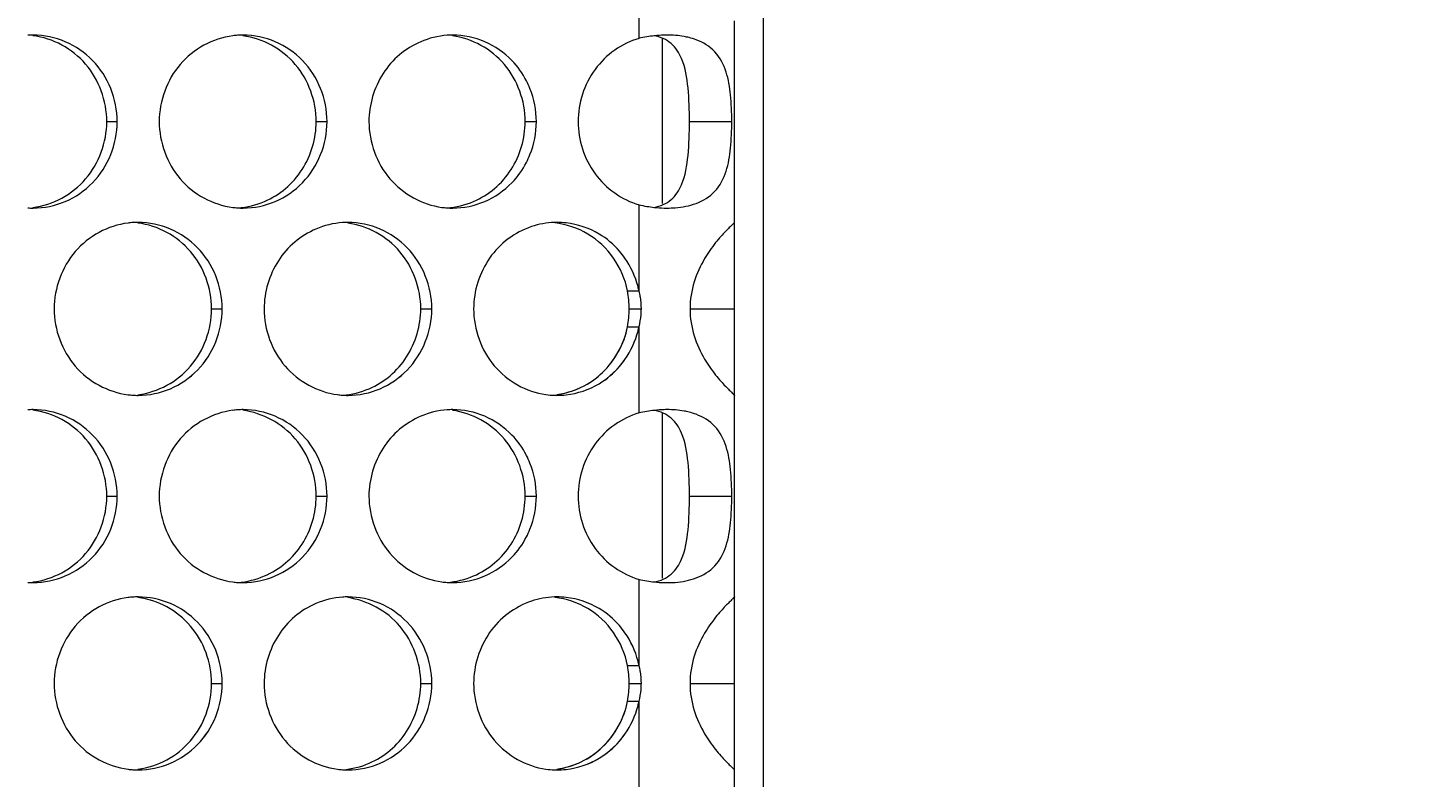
# Model space of a CAD drawing. Header units: millimetres. Extents: x 1177 to 4147, y 93 to 2194.
# Drawn here: x 2001.98 to 2050.45, y 1862.47 to 1888.45 of the extents above; entities that cross this region are included whole.
import ezdxf

# ---------------------------------------------------------------- set-up
doc = ezdxf.new("R2010")
doc.units = ezdxf.units.MM
doc.header["$LTSCALE"] = 0.1
doc.layers.get('0').update_dxf_attribs({"lineweight": 13})
doc.layers.get('Defpoints').update_dxf_attribs({"lineweight": 9})
doc.layers.add('标注', color=251, linetype='Continuous', lineweight=9)
doc.styles.get("Standard").update_dxf_attribs({"font": 'arial.ttf'})
doc.dimstyles.new('STANDARD 10', dxfattribs={"dimscale": 10, "dimtxt": 2.5, "dimasz": 1.5, "dimexe": 0.5, "dimexo": 0.5, "dimgap": 0.5, "dimtad": 1, "dimtoh": 1, "dimdec": 1, "dimzin": 9, "dimdsep": 46, "dimtxsty": 'Standard', "dimcen": 0, "dimclrd": 256, "dimclre": 256, "dimclrt": 256, "dimadec": 0, "dimazin": 0, "dimtp": 0.01, "dimtm": 0.01, "dimtfac": 1, "dimtdec": 1, "dimtofl": 0, "dimtmove": 0, "dimatfit": 3, "dimfxl": 1, "dimtolj": 1, "dimtzin": 4, "dimlwd": -1, "dimlwe": -1, "dimarcsym": 0})

# ---------------------------------------------------------------- blocks, each defined once
blk = doc.blocks.new('*D20')
at = {"layer": 'Defpoints', "color": 0, "transparency": 16777216}
for p in [(2024.49, 1921.895), (2024.49, 1341.895), (2127.768, 1341.895)]:
    blk.add_point(p, dxfattribs=at)
at = {"layer": '标注', "transparency": 16777216}
for p, q in [((2029.49, 1921.895), (2132.768, 1921.895)), ((2127.768, 1906.895), (2127.768, 1356.895)), ((2029.49, 1341.895), (2132.768, 1341.895))]:
    blk.add_line(p, q, dxfattribs=at)
for points in [[(2125.268, 1906.895), (2130.268, 1906.895), (2127.768, 1921.895)], [(2125.268, 1356.895), (2130.268, 1356.895), (2127.768, 1341.895)]]:
    blk.add_solid(points, dxfattribs=at)
at = {"layer": '标注', "transparency": 16777216, "insert": (2110.004, 1631.895), "char_height": 25, "attachment_point": 5, "rotation": 90}
blk.add_mtext('\\A1;580', dxfattribs=at)

msp = doc.modelspace()

# ---------------------------------------------------------------- linework, layer by layer
for p, q in [((2027.49, 1344.895), (2027.49, 1918.895)), ((2023.177, 1888.094), (2023.177, 1891.081)), ((2026.49, 1881.712), (2026.49, 1888.703)), ((2023.177, 1879.333), (2023.177, 1882.32)), ((2026.49, 1875.712), (2026.49, 1881.712)), ((2023.177, 1875.104), (2023.177, 1878.091)), ((2026.49, 1348.895), (2026.49, 1875.712)), ((2026.49, 1868.722), (2026.49, 1875.712)), ((2023.177, 1866.343), (2023.177, 1869.33)), ((2026.49, 1862.722), (2026.49, 1868.722)), ((2023.177, 1862.114), (2023.177, 1865.101)), ((2026.49, 1855.731), (2026.49, 1862.722))]:
    msp.add_line(p, q)
at = {"layer": '标注'}
for p, q in [((2023.99, 1882.361), (2023.99, 1888.094)), ((2004.712, 1885.207), (2005.074, 1885.207)), ((2011.978, 1885.207), (2012.354, 1885.207)), ((2019.227, 1885.207), (2019.615, 1885.207)), ((2024.926, 1885.207), (2026.394, 1885.207)), ((2023.177, 1879.333), (2023.177, 1882.32)), ((2026.49, 1875.712), (2026.49, 1881.712)), ((2022.781, 1879.333), (2023.177, 1879.333)), ((2022.781, 1879.333), (2023.177, 1879.333)), ((2008.347, 1878.712), (2008.716, 1878.712)), ((2008.347, 1878.712), (2008.716, 1878.712)), ((2015.605, 1878.712), (2015.987, 1878.712)), ((2015.605, 1878.712), (2015.987, 1878.712)), ((2022.835, 1878.712), (2023.258, 1878.712)), ((2022.835, 1878.712), (2023.258, 1878.712)), ((2024.99, 1878.712), (2026.49, 1878.712)), ((2024.99, 1878.712), (2026.49, 1878.712)), ((2022.781, 1878.091), (2023.177, 1878.091)), ((2022.781, 1878.091), (2023.177, 1878.091)), ((2023.99, 1869.371), (2023.99, 1875.104)), ((2004.712, 1872.217), (2005.074, 1872.217)), ((2011.978, 1872.217), (2012.354, 1872.217)), ((2019.227, 1872.217), (2019.615, 1872.217)), ((2024.926, 1872.217), (2026.394, 1872.217)), ((2023.177, 1866.343), (2023.177, 1869.33)), ((2026.49, 1862.722), (2026.49, 1868.722)), ((2022.781, 1866.343), (2023.177, 1866.343)), ((2022.781, 1866.343), (2023.177, 1866.343)), ((2008.347, 1865.722), (2008.716, 1865.722)), ((2008.347, 1865.722), (2008.716, 1865.722)), ((2015.605, 1865.722), (2015.987, 1865.722)), ((2015.605, 1865.722), (2015.987, 1865.722)), ((2022.835, 1865.722), (2023.258, 1865.722)), ((2022.835, 1865.722), (2023.258, 1865.722)), ((2024.99, 1865.722), (2026.49, 1865.722)), ((2024.99, 1865.722), (2026.49, 1865.722)), ((2022.781, 1865.101), (2023.177, 1865.101)), ((2022.781, 1865.101), (2023.177, 1865.101))]:
    msp.add_line(p, q, dxfattribs=at)
for centre, radius, start, end in [((2002.158, 1885.494), 2.713, 90.0079, 93.8135), ((2009.448, 1885.444), 2.763, 93.9779, 97.5943), ((2009.444, 1885.505), 2.702, 90.0086, 93.9786), ((2016.713, 1885.517), 2.69, 90.0093, 94.1455), ((2024.217, 1883.499), 4.712, 99.3975, 102.7475), ((2024.194, 1883.64), 4.569, 96.151, 99.4032), ((2002.158, 1884.92), 2.713, 266.1865, 269.9921), ((2002.158, 1884.92), 2.713, 266.1865, 269.9921), ((2009.448, 1884.971), 2.763, 262.4057, 266.0221), ((2009.444, 1884.909), 2.702, 266.0214, 269.9914), ((2016.718, 1884.961), 2.754, 262.091, 265.8551), ((2016.713, 1884.897), 2.69, 265.8545, 269.9907), ((2024.217, 1886.916), 4.712, 257.2525, 260.6025), ((2024.194, 1886.775), 4.569, 260.5968, 263.849), ((2005.807, 1878.944), 2.768, 93.8952, 97.4382), ((2005.807, 1878.944), 2.768, 93.8952, 97.4382), ((2005.803, 1879.005), 2.708, 90.0082, 93.8958), ((2005.803, 1879.005), 2.708, 90.0082, 93.8958), ((2013.081, 1879.016), 2.696, 90.009, 94.0618), ((2013.081, 1879.016), 2.696, 90.009, 94.0618), ((2020.331, 1878.964), 2.747, 89.9982, 91.8699), ((2020.331, 1878.964), 2.747, 89.9982, 91.8699), ((2020.33, 1878.909), 2.802, 83.5551, 89.9823), ((2020.33, 1878.909), 2.802, 83.5551, 89.9823), ((2019.247, 1878.713), 3.588, 359.9799, 9.9483), ((2019.247, 1878.713), 3.588, 359.9799, 9.9483), ((2020.258, 1878.736), 2.979, 11.5551, 14.5414), ((2020.258, 1878.736), 2.979, 11.5551, 14.5414), ((2020.807, 1878.707), 2.451, 9.8577, 14.7995), ((2020.807, 1878.707), 2.451, 9.8577, 14.7995), ((2020.83, 1878.711), 2.428, 0.0174, 9.8517), ((2020.83, 1878.711), 2.428, 0.0174, 9.8517), ((2019.247, 1878.711), 3.588, 350.0517, 0.0201), ((2019.247, 1878.711), 3.588, 350.0517, 0.0201), ((2020.839, 1878.712), 2.418, 355.0848, 359.9974), ((2020.839, 1878.712), 2.418, 355.0848, 359.9974), ((2020.814, 1878.715), 2.444, 345.1989, 355.0623), ((2020.814, 1878.715), 2.444, 345.1989, 355.0623), ((2020.258, 1878.688), 2.979, 345.4586, 348.4449), ((2020.258, 1878.688), 2.979, 345.4586, 348.4449), ((2005.807, 1878.48), 2.768, 262.5618, 266.1048), ((2005.807, 1878.48), 2.768, 262.5618, 266.1048), ((2013.085, 1878.471), 2.759, 262.2487, 265.9388), ((2013.085, 1878.471), 2.759, 262.2487, 265.9388), ((2020.329, 1878.414), 2.702, 261.8471, 268.1347), ((2020.329, 1878.414), 2.702, 261.8471, 268.1347), ((2020.33, 1878.515), 2.802, 270.0177, 276.4449), ((2020.33, 1878.515), 2.802, 270.0177, 276.4449), ((2005.803, 1878.42), 2.708, 266.1042, 269.9918), ((2005.803, 1878.42), 2.708, 266.1042, 269.9918), ((2013.081, 1878.408), 2.696, 265.9382, 269.991), ((2013.081, 1878.408), 2.696, 265.9382, 269.991), ((2020.331, 1878.46), 2.747, 268.1301, 270.0018), ((2020.331, 1878.46), 2.747, 268.1301, 270.0018), ((2002.158, 1872.504), 2.713, 90.0079, 93.8135), ((2009.448, 1872.454), 2.763, 93.9779, 97.5943), ((2009.444, 1872.515), 2.702, 90.0086, 93.9786), ((2016.713, 1872.527), 2.69, 90.0093, 94.1455), ((2024.217, 1870.508), 4.712, 99.3975, 102.7475), ((2024.194, 1870.649), 4.569, 96.151, 99.4032), ((2002.158, 1871.93), 2.713, 266.1865, 269.9921), ((2002.158, 1871.93), 2.713, 266.1865, 269.9921), ((2009.448, 1871.98), 2.763, 262.4057, 266.0221), ((2009.444, 1871.919), 2.702, 266.0214, 269.9914), ((2016.718, 1871.971), 2.754, 262.091, 265.8551), ((2016.713, 1871.907), 2.69, 265.8545, 269.9907), ((2024.217, 1873.925), 4.712, 257.2525, 260.6025), ((2024.194, 1873.785), 4.569, 260.5968, 263.849), ((2005.807, 1865.954), 2.768, 93.8952, 97.4382), ((2005.807, 1865.954), 2.768, 93.8952, 97.4382), ((2005.803, 1866.014), 2.708, 90.0082, 93.8958), ((2005.803, 1866.014), 2.708, 90.0082, 93.8958), ((2013.081, 1866.026), 2.696, 90.009, 94.0618), ((2013.081, 1866.026), 2.696, 90.009, 94.0618), ((2020.331, 1865.974), 2.747, 89.9982, 91.8699), ((2020.331, 1865.974), 2.747, 89.9982, 91.8699), ((2020.33, 1865.919), 2.802, 83.5551, 89.9823), ((2020.33, 1865.919), 2.802, 83.5551, 89.9823), ((2019.247, 1865.723), 3.588, 359.9799, 9.9483), ((2019.247, 1865.723), 3.588, 359.9799, 9.9483), ((2020.258, 1865.746), 2.979, 11.5551, 14.5414), ((2020.258, 1865.746), 2.979, 11.5551, 14.5414), ((2020.807, 1865.717), 2.451, 9.8577, 14.7995), ((2020.807, 1865.717), 2.451, 9.8577, 14.7995), ((2020.83, 1865.721), 2.428, 0.0174, 9.8517), ((2020.83, 1865.721), 2.428, 0.0174, 9.8517), ((2019.247, 1865.72), 3.588, 350.0517, 0.0201), ((2019.247, 1865.72), 3.588, 350.0517, 0.0201), ((2020.839, 1865.722), 2.418, 355.0848, 359.9974), ((2020.839, 1865.722), 2.418, 355.0848, 359.9974), ((2020.258, 1865.697), 2.979, 345.4586, 348.4449), ((2020.258, 1865.697), 2.979, 345.4586, 348.4449), ((2020.814, 1865.725), 2.444, 345.1989, 355.0623), ((2020.814, 1865.725), 2.444, 345.1989, 355.0623), ((2005.807, 1865.49), 2.768, 262.5618, 266.1048), ((2005.807, 1865.49), 2.768, 262.5618, 266.1048), ((2005.803, 1865.429), 2.708, 266.1042, 269.9918), ((2005.803, 1865.429), 2.708, 266.1042, 269.9918), ((2013.085, 1865.48), 2.759, 262.2487, 265.9388), ((2013.085, 1865.48), 2.759, 262.2487, 265.9388), ((2013.081, 1865.418), 2.696, 265.9382, 269.991), ((2013.081, 1865.418), 2.696, 265.9382, 269.991), ((2020.329, 1865.424), 2.702, 261.8471, 268.1347), ((2020.329, 1865.424), 2.702, 261.8471, 268.1347), ((2020.331, 1865.47), 2.747, 268.1301, 270.0018), ((2020.331, 1865.47), 2.747, 268.1301, 270.0018), ((2020.33, 1865.524), 2.802, 270.0177, 276.4449), ((2020.33, 1865.524), 2.802, 270.0177, 276.4449)]:
    msp.add_arc(centre, radius, start, end, dxfattribs=at)
for points, knots in [([(2004.712, 1885.207), (2004.712, 1885.568), (2004.579, 1886.291), (2004.033, 1887.239), (2003.185, 1887.917), (2002.497, 1888.14), (2002.148, 1888.185)], [0, 0, 0, 0, 0.253296, 0.50466, 0.753146, 1, 1, 1, 1]), ([(2009.083, 1888.183), (2008.736, 1888.137), (2008.051, 1887.912), (2007.207, 1887.233), (2006.664, 1886.287), (2006.531, 1885.567), (2006.531, 1885.207)], [0, 0, 0, 0, 0.246839, 0.49537, 0.746756, 1, 1, 1, 1]), ([(2011.978, 1885.207), (2011.978, 1885.566), (2011.846, 1886.287), (2011.305, 1887.232), (2010.464, 1887.911), (2009.781, 1888.137), (2009.435, 1888.183)], [0, 0, 0, 0, 0.253529, 0.50501, 0.753401, 1, 1, 1, 1]), ([(2015.602, 1887.975), (2015.339, 1887.863), (2014.839, 1887.557), (2014.071, 1886.678), (2013.807, 1885.786), (2013.807, 1885.207)], [0, 0, 0, 0, 0.248275, 0.498285, 1, 1, 1, 1]), ([(2019.227, 1885.207), (2019.227, 1885.565), (2019.096, 1886.283), (2018.56, 1887.226), (2017.726, 1887.906), (2017.048, 1888.133), (2016.703, 1888.181)], [0, 0, 0, 0, 0.253771, 0.505372, 0.753666, 1, 1, 1, 1]), ([(2023.177, 1888.094), (2022.58, 1887.92), (2021.468, 1887.134), (2021.066, 1885.842), (2021.066, 1885.207)], [0, 0, 0, 0, 0.495023, 1, 1, 1, 1]), ([(2024.154, 1888.207), (2024.118, 1888.207), (2023.967, 1888.205), (2023.817, 1888.195), (2023.704, 1888.182)], [0, 0, 0, 0, 0.244953, 1, 1, 1, 1]), ([(2024.651, 1887.397), (2024.568, 1887.59), (2024.33, 1887.963), (2023.92, 1888.144), (2023.71, 1888.183)], [0, 0, 0, 0, 0.496842, 1, 1, 1, 1]), ([(2024.917, 1888.119), (2024.858, 1888.134), (2024.607, 1888.187), (2024.35, 1888.207), (2024.154, 1888.207)], [0, 0, 0, 0, 0.237726, 1, 1, 1, 1]), ([(2026.197, 1886.927), (2026.115, 1887.181), (2025.867, 1887.669), (2025.397, 1887.956), (2025.155, 1888.046)], [0, 0, 0, 0, 0.507979, 1, 1, 1, 1]), ([(2024.926, 1885.207), (2024.926, 1885.598), (2024.906, 1886.333), (2024.788, 1887.077), (2024.651, 1887.397)], [0, 0, 0, 0, 0.52936, 1, 1, 1, 1]), ([(2019.392, 1886.354), (2019.355, 1886.445), (2019.195, 1886.797), (2018.968, 1887.12), (2018.766, 1887.328)], [0, 0, 0, 0, 0.252011, 1, 1, 1, 1]), ([(2026.394, 1885.207), (2026.394, 1885.516), (2026.374, 1886.094), (2026.28, 1886.67), (2026.197, 1886.927)], [0, 0, 0, 0, 0.533715, 1, 1, 1, 1]), ([(2002.148, 1882.23), (2002.497, 1882.274), (2003.185, 1882.497), (2004.033, 1883.176), (2004.579, 1884.124), (2004.712, 1884.847), (2004.712, 1885.207)], [0, 0, 0, 0, 0.246854, 0.49534, 0.746704, 1, 1, 1, 1]), ([(2006.531, 1885.207), (2006.531, 1884.848), (2006.664, 1884.127), (2007.207, 1883.181), (2008.051, 1882.503), (2008.736, 1882.278), (2009.083, 1882.231)], [0, 0, 0, 0, 0.253244, 0.50463, 0.753161, 1, 1, 1, 1]), ([(2010.184, 1882.439), (2010.447, 1882.551), (2010.947, 1882.857), (2011.715, 1883.736), (2011.978, 1884.628), (2011.978, 1885.207)], [0, 0, 0, 0, 0.248254, 0.498229, 1, 1, 1, 1]), ([(2013.807, 1885.207), (2013.807, 1884.849), (2013.939, 1884.131), (2014.477, 1883.188), (2015.314, 1882.508), (2015.994, 1882.281), (2016.339, 1882.233)], [0, 0, 0, 0, 0.253482, 0.504988, 0.753424, 1, 1, 1, 1]), ([(2017.436, 1882.439), (2017.699, 1882.551), (2018.198, 1882.857), (2018.964, 1883.736), (2019.227, 1884.628), (2019.227, 1885.207)], [0, 0, 0, 0, 0.248013, 0.497923, 1, 1, 1, 1]), ([(2021.066, 1885.207), (2021.066, 1884.573), (2021.468, 1883.281), (2022.58, 1882.495), (2023.177, 1882.32)], [0, 0, 0, 0, 0.504977, 1, 1, 1, 1]), ([(2024.651, 1883.018), (2024.788, 1883.337), (2024.906, 1884.081), (2024.926, 1884.816), (2024.926, 1885.207)], [0, 0, 0, 0, 0.47064, 1, 1, 1, 1]), ([(2026.197, 1883.488), (2026.28, 1883.745), (2026.374, 1884.32), (2026.394, 1884.899), (2026.394, 1885.207)], [0, 0, 0, 0, 0.466285, 1, 1, 1, 1]), ([(2018.766, 1883.087), (2018.968, 1883.295), (2019.195, 1883.617), (2019.355, 1883.969), (2019.392, 1884.06)], [0, 0, 0, 0, 0.747989, 1, 1, 1, 1]), ([(2025.155, 1882.369), (2025.397, 1882.459), (2025.867, 1882.745), (2026.115, 1883.234), (2026.197, 1883.488)], [0, 0, 0, 0, 0.492021, 1, 1, 1, 1]), ([(2023.71, 1882.232), (2023.92, 1882.27), (2024.33, 1882.452), (2024.568, 1882.824), (2024.651, 1883.018)], [0, 0, 0, 0, 0.503158, 1, 1, 1, 1]), ([(2023.704, 1882.232), (2023.817, 1882.22), (2023.967, 1882.21), (2024.118, 1882.207), (2024.154, 1882.207)], [0, 0, 0, 0, 0.755047, 1, 1, 1, 1]), ([(2024.154, 1882.207), (2024.245, 1882.208), (2024.583, 1882.22), (2024.922, 1882.283), (2025.155, 1882.369)], [0, 0, 0, 0, 0.267795, 1, 1, 1, 1]), ([(2005.449, 1881.689), (2005.101, 1881.643), (2004.413, 1881.42), (2003.566, 1880.741), (2003.02, 1879.794), (2002.887, 1879.072), (2002.887, 1878.712)], [0, 0, 0, 0, 0.246967, 0.495545, 0.746873, 1, 1, 1, 1]), ([(2005.449, 1881.689), (2005.101, 1881.643), (2004.413, 1881.42), (2003.566, 1880.741), (2003.02, 1879.794), (2002.887, 1879.072), (2002.887, 1878.712)], [0, 0, 0, 0, 0.246967, 0.495545, 0.746873, 1, 1, 1, 1]), ([(2008.347, 1878.712), (2008.347, 1879.072), (2008.215, 1879.793), (2007.671, 1880.74), (2006.827, 1881.419), (2006.141, 1881.643), (2005.794, 1881.689)], [0, 0, 0, 0, 0.253412, 0.504834, 0.753273, 1, 1, 1, 1]), ([(2008.347, 1878.712), (2008.347, 1879.072), (2008.215, 1879.793), (2007.671, 1880.74), (2006.827, 1881.419), (2006.141, 1881.643), (2005.794, 1881.689)], [0, 0, 0, 0, 0.253412, 0.504834, 0.753273, 1, 1, 1, 1]), ([(2015.605, 1878.712), (2015.605, 1879.071), (2015.473, 1879.79), (2014.935, 1880.734), (2014.097, 1881.413), (2013.416, 1881.64), (2013.071, 1881.687)], [0, 0, 0, 0, 0.253649, 0.50519, 0.753532, 1, 1, 1, 1]), ([(2015.605, 1878.712), (2015.605, 1879.071), (2015.473, 1879.79), (2014.935, 1880.734), (2014.097, 1881.413), (2013.416, 1881.64), (2013.071, 1881.687)], [0, 0, 0, 0, 0.253649, 0.50519, 0.753532, 1, 1, 1, 1]), ([(2019.445, 1881.564), (2019.156, 1881.466), (2018.604, 1881.174), (2017.737, 1880.283), (2017.439, 1879.328), (2017.439, 1878.712)], [0, 0, 0, 0, 0.248219, 0.498355, 1, 1, 1, 1]), ([(2019.445, 1881.564), (2019.156, 1881.466), (2018.604, 1881.174), (2017.737, 1880.283), (2017.439, 1879.328), (2017.439, 1878.712)], [0, 0, 0, 0, 0.248219, 0.498355, 1, 1, 1, 1]), ([(2026.49, 1881.712), (2026.49, 1881.709), (2026.48, 1881.703), (2026.467, 1881.686), (2026.44, 1881.662), (2026.387, 1881.61), (2026.297, 1881.522), (2026.165, 1881.387), (2026.005, 1881.213), (2025.749, 1880.91), (2025.566, 1880.648), (2025.452, 1880.455)], [0, 0, 0, 0, 0.005029, 0.018524, 0.040408, 0.070581, 0.15538, 0.27154, 0.416727, 0.588666, 1, 1, 1, 1]), ([(2026.49, 1881.712), (2026.49, 1881.709), (2026.48, 1881.703), (2026.467, 1881.686), (2026.44, 1881.662), (2026.387, 1881.61), (2026.297, 1881.522), (2026.165, 1881.387), (2026.005, 1881.213), (2025.749, 1880.91), (2025.566, 1880.648), (2025.452, 1880.455)], [0, 0, 0, 0, 0.005029, 0.018524, 0.040408, 0.070581, 0.15538, 0.27154, 0.416727, 0.588666, 1, 1, 1, 1]), ([(2011.969, 1881.48), (2011.705, 1881.368), (2011.204, 1881.062), (2010.436, 1880.183), (2010.171, 1879.291), (2010.171, 1878.712)], [0, 0, 0, 0, 0.248395, 0.498438, 1, 1, 1, 1]), ([(2011.969, 1881.48), (2011.705, 1881.368), (2011.204, 1881.062), (2010.436, 1880.183), (2010.171, 1879.291), (2010.171, 1878.712)], [0, 0, 0, 0, 0.248395, 0.498438, 1, 1, 1, 1]), ([(2022.781, 1879.333), (2022.699, 1879.738), (2022.365, 1880.516), (2021.749, 1881.1), (2021.399, 1881.308)], [0, 0, 0, 0, 0.503847, 1, 1, 1, 1]), ([(2022.781, 1879.333), (2022.699, 1879.738), (2022.365, 1880.516), (2021.749, 1881.1), (2021.399, 1881.308)], [0, 0, 0, 0, 0.503847, 1, 1, 1, 1]), ([(2022.686, 1880.472), (2022.627, 1880.556), (2022.376, 1880.88), (2022.056, 1881.151), (2021.793, 1881.308)], [0, 0, 0, 0, 0.252329, 1, 1, 1, 1]), ([(2022.686, 1880.472), (2022.627, 1880.556), (2022.376, 1880.88), (2022.056, 1881.151), (2021.793, 1881.308)], [0, 0, 0, 0, 0.252329, 1, 1, 1, 1]), ([(2025.452, 1880.455), (2025.303, 1880.203), (2025.044, 1879.643), (2024.947, 1879.029), (2024.947, 1878.712)], [0, 0, 0, 0, 0.480727, 1, 1, 1, 1]), ([(2025.452, 1880.455), (2025.303, 1880.203), (2025.044, 1879.643), (2024.947, 1879.029), (2024.947, 1878.712)], [0, 0, 0, 0, 0.480727, 1, 1, 1, 1]), ([(2002.887, 1878.712), (2002.887, 1878.352), (2003.02, 1877.63), (2003.566, 1876.683), (2004.413, 1876.005), (2005.101, 1875.781), (2005.449, 1875.735)], [0, 0, 0, 0, 0.253127, 0.504455, 0.753033, 1, 1, 1, 1]), ([(2002.887, 1878.712), (2002.887, 1878.352), (2003.02, 1877.63), (2003.566, 1876.683), (2004.413, 1876.005), (2005.101, 1875.781), (2005.449, 1875.735)], [0, 0, 0, 0, 0.253127, 0.504455, 0.753033, 1, 1, 1, 1]), ([(2005.794, 1875.735), (2006.141, 1875.781), (2006.827, 1876.005), (2007.671, 1876.684), (2008.215, 1877.631), (2008.347, 1878.352), (2008.347, 1878.712)], [0, 0, 0, 0, 0.246727, 0.495166, 0.746588, 1, 1, 1, 1]), ([(2005.794, 1875.735), (2006.141, 1875.781), (2006.827, 1876.005), (2007.671, 1876.684), (2008.215, 1877.631), (2008.347, 1878.352), (2008.347, 1878.712)], [0, 0, 0, 0, 0.246727, 0.495166, 0.746588, 1, 1, 1, 1]), ([(2010.171, 1878.712), (2010.171, 1878.353), (2010.304, 1877.634), (2010.844, 1876.689), (2011.685, 1876.01), (2012.367, 1875.784), (2012.713, 1875.737)], [0, 0, 0, 0, 0.253362, 0.504807, 0.753291, 1, 1, 1, 1]), ([(2010.171, 1878.712), (2010.171, 1878.353), (2010.304, 1877.634), (2010.844, 1876.689), (2011.685, 1876.01), (2012.367, 1875.784), (2012.713, 1875.737)], [0, 0, 0, 0, 0.253362, 0.504807, 0.753291, 1, 1, 1, 1]), ([(2013.812, 1875.943), (2014.075, 1876.056), (2014.575, 1876.362), (2015.342, 1877.241), (2015.605, 1878.133), (2015.605, 1878.712)], [0, 0, 0, 0, 0.248135, 0.498077, 1, 1, 1, 1]), ([(2013.812, 1875.943), (2014.075, 1876.056), (2014.575, 1876.362), (2015.342, 1877.241), (2015.605, 1878.133), (2015.605, 1878.712)], [0, 0, 0, 0, 0.248135, 0.498077, 1, 1, 1, 1]), ([(2017.439, 1878.712), (2017.439, 1878.356), (2017.568, 1877.641), (2018.101, 1876.701), (2018.929, 1876.022), (2019.604, 1875.789), (2019.946, 1875.74)], [0, 0, 0, 0, 0.253589, 0.505104, 0.753724, 1, 1, 1, 1]), ([(2017.439, 1878.712), (2017.439, 1878.356), (2017.568, 1877.641), (2018.101, 1876.701), (2018.929, 1876.022), (2019.604, 1875.789), (2019.946, 1875.74)], [0, 0, 0, 0, 0.253589, 0.505104, 0.753724, 1, 1, 1, 1]), ([(2024.947, 1878.712), (2024.947, 1878.395), (2025.044, 1877.781), (2025.303, 1877.221), (2025.452, 1876.969)], [0, 0, 0, 0, 0.519273, 1, 1, 1, 1]), ([(2024.947, 1878.712), (2024.947, 1878.395), (2025.044, 1877.781), (2025.303, 1877.221), (2025.452, 1876.969)], [0, 0, 0, 0, 0.519273, 1, 1, 1, 1]), ([(2020.32, 1875.739), (2020.615, 1875.779), (2021.198, 1875.954), (2022.196, 1876.645), (2022.661, 1877.501), (2022.781, 1878.091)], [0, 0, 0, 0, 0.24812, 0.497739, 1, 1, 1, 1]), ([(2021.399, 1876.116), (2021.749, 1876.324), (2022.365, 1876.908), (2022.699, 1877.686), (2022.781, 1878.091)], [0, 0, 0, 0, 0.496153, 1, 1, 1, 1]), ([(2006.917, 1875.944), (2007.268, 1876.094), (2007.924, 1876.538), (2008.347, 1877.206), (2008.491, 1877.565)], [0, 0, 0, 0, 0.4973, 1, 1, 1, 1]), ([(2014.192, 1875.944), (2014.543, 1876.094), (2015.197, 1876.538), (2015.619, 1877.207), (2015.763, 1877.565)], [0, 0, 0, 0, 0.497067, 1, 1, 1, 1]), ([(2020.645, 1875.73), (2021.046, 1875.776), (2021.844, 1876.04), (2022.453, 1876.618), (2022.686, 1876.953)], [0, 0, 0, 0, 0.497444, 1, 1, 1, 1]), ([(2021.793, 1876.116), (2022.056, 1876.273), (2022.376, 1876.544), (2022.627, 1876.868), (2022.686, 1876.953)], [0, 0, 0, 0, 0.747671, 1, 1, 1, 1]), ([(2025.452, 1876.969), (2025.566, 1876.776), (2025.749, 1876.514), (2026.005, 1876.211), (2026.165, 1876.037), (2026.297, 1875.902), (2026.387, 1875.814), (2026.44, 1875.762), (2026.467, 1875.738), (2026.48, 1875.721), (2026.49, 1875.715), (2026.49, 1875.712)], [0, 0, 0, 0, 0.411334, 0.583273, 0.72846, 0.84462, 0.929419, 0.959592, 0.981476, 0.994971, 1, 1, 1, 1]), ([(2025.452, 1876.969), (2025.566, 1876.776), (2025.749, 1876.514), (2026.005, 1876.211), (2026.165, 1876.037), (2026.297, 1875.902), (2026.387, 1875.814), (2026.44, 1875.762), (2026.467, 1875.738), (2026.48, 1875.721), (2026.49, 1875.715), (2026.49, 1875.712)], [0, 0, 0, 0, 0.411334, 0.583273, 0.72846, 0.84462, 0.929419, 0.959592, 0.981476, 0.994971, 1, 1, 1, 1]), ([(2004.712, 1872.217), (2004.712, 1872.577), (2004.579, 1873.3), (2004.033, 1874.248), (2003.185, 1874.927), (2002.497, 1875.15), (2002.148, 1875.195)], [0, 0, 0, 0, 0.253296, 0.50466, 0.753146, 1, 1, 1, 1]), ([(2009.083, 1875.193), (2008.736, 1875.147), (2008.051, 1874.921), (2007.207, 1874.243), (2006.664, 1873.297), (2006.531, 1872.576), (2006.531, 1872.217)], [0, 0, 0, 0, 0.246839, 0.49537, 0.746756, 1, 1, 1, 1]), ([(2011.978, 1872.217), (2011.978, 1872.576), (2011.846, 1873.296), (2011.305, 1874.242), (2010.464, 1874.921), (2009.781, 1875.146), (2009.435, 1875.193)], [0, 0, 0, 0, 0.253529, 0.50501, 0.753401, 1, 1, 1, 1]), ([(2015.602, 1874.985), (2015.339, 1874.872), (2014.839, 1874.567), (2014.071, 1873.688), (2013.807, 1872.796), (2013.807, 1872.217)], [0, 0, 0, 0, 0.248275, 0.498285, 1, 1, 1, 1]), ([(2019.227, 1872.217), (2019.227, 1872.575), (2019.096, 1873.292), (2018.56, 1874.236), (2017.726, 1874.915), (2017.048, 1875.143), (2016.703, 1875.191)], [0, 0, 0, 0, 0.253771, 0.505372, 0.753666, 1, 1, 1, 1]), ([(2023.177, 1875.104), (2022.58, 1874.93), (2021.468, 1874.143), (2021.066, 1872.851), (2021.066, 1872.217)], [0, 0, 0, 0, 0.495023, 1, 1, 1, 1]), ([(2024.154, 1875.217), (2024.118, 1875.217), (2023.967, 1875.215), (2023.817, 1875.204), (2023.704, 1875.192)], [0, 0, 0, 0, 0.244953, 1, 1, 1, 1]), ([(2024.651, 1874.406), (2024.568, 1874.6), (2024.33, 1874.972), (2023.92, 1875.154), (2023.71, 1875.192)], [0, 0, 0, 0, 0.496842, 1, 1, 1, 1]), ([(2024.917, 1875.129), (2024.858, 1875.143), (2024.607, 1875.197), (2024.35, 1875.216), (2024.154, 1875.217)], [0, 0, 0, 0, 0.237726, 1, 1, 1, 1]), ([(2026.197, 1873.936), (2026.115, 1874.19), (2025.867, 1874.679), (2025.397, 1874.965), (2025.155, 1875.055)], [0, 0, 0, 0, 0.507979, 1, 1, 1, 1]), ([(2019.392, 1873.364), (2019.355, 1873.455), (2019.195, 1873.807), (2018.968, 1874.129), (2018.766, 1874.337)], [0, 0, 0, 0, 0.252011, 1, 1, 1, 1]), ([(2024.926, 1872.217), (2024.926, 1872.608), (2024.906, 1873.343), (2024.788, 1874.087), (2024.651, 1874.406)], [0, 0, 0, 0, 0.52936, 1, 1, 1, 1]), ([(2026.394, 1872.217), (2026.394, 1872.526), (2026.374, 1873.104), (2026.28, 1873.679), (2026.197, 1873.936)], [0, 0, 0, 0, 0.533715, 1, 1, 1, 1]), ([(2002.148, 1869.239), (2002.497, 1869.284), (2003.185, 1869.507), (2004.033, 1870.185), (2004.579, 1871.133), (2004.712, 1871.856), (2004.712, 1872.217)], [0, 0, 0, 0, 0.246854, 0.49534, 0.746704, 1, 1, 1, 1]), ([(2006.531, 1872.217), (2006.531, 1871.858), (2006.664, 1871.137), (2007.207, 1870.191), (2008.051, 1869.512), (2008.736, 1869.287), (2009.083, 1869.241)], [0, 0, 0, 0, 0.253244, 0.50463, 0.753161, 1, 1, 1, 1]), ([(2010.184, 1869.448), (2010.447, 1869.561), (2010.947, 1869.867), (2011.715, 1870.745), (2011.978, 1871.637), (2011.978, 1872.217)], [0, 0, 0, 0, 0.248254, 0.498229, 1, 1, 1, 1]), ([(2013.807, 1872.217), (2013.807, 1871.859), (2013.939, 1871.141), (2014.477, 1870.197), (2015.314, 1869.518), (2015.994, 1869.291), (2016.339, 1869.243)], [0, 0, 0, 0, 0.253482, 0.504988, 0.753424, 1, 1, 1, 1]), ([(2017.436, 1869.448), (2017.699, 1869.561), (2018.198, 1869.867), (2018.964, 1870.746), (2019.227, 1871.638), (2019.227, 1872.217)], [0, 0, 0, 0, 0.248013, 0.497923, 1, 1, 1, 1]), ([(2021.066, 1872.217), (2021.066, 1871.582), (2021.468, 1870.29), (2022.58, 1869.504), (2023.177, 1869.33)], [0, 0, 0, 0, 0.504977, 1, 1, 1, 1]), ([(2024.651, 1870.027), (2024.788, 1870.347), (2024.906, 1871.091), (2024.926, 1871.826), (2024.926, 1872.217)], [0, 0, 0, 0, 0.47064, 1, 1, 1, 1]), ([(2026.197, 1870.497), (2026.28, 1870.754), (2026.374, 1871.33), (2026.394, 1871.908), (2026.394, 1872.217)], [0, 0, 0, 0, 0.466285, 1, 1, 1, 1]), ([(2018.766, 1870.096), (2018.968, 1870.304), (2019.195, 1870.627), (2019.355, 1870.979), (2019.392, 1871.07)], [0, 0, 0, 0, 0.747989, 1, 1, 1, 1]), ([(2025.155, 1869.378), (2025.397, 1869.468), (2025.867, 1869.755), (2026.115, 1870.244), (2026.197, 1870.497)], [0, 0, 0, 0, 0.492021, 1, 1, 1, 1]), ([(2023.71, 1869.241), (2023.92, 1869.28), (2024.33, 1869.461), (2024.568, 1869.834), (2024.651, 1870.027)], [0, 0, 0, 0, 0.503158, 1, 1, 1, 1]), ([(2023.704, 1869.242), (2023.817, 1869.23), (2023.967, 1869.219), (2024.118, 1869.217), (2024.154, 1869.217)], [0, 0, 0, 0, 0.755047, 1, 1, 1, 1]), ([(2024.154, 1869.217), (2024.245, 1869.217), (2024.583, 1869.229), (2024.922, 1869.292), (2025.155, 1869.378)], [0, 0, 0, 0, 0.267795, 1, 1, 1, 1]), ([(2005.449, 1868.699), (2005.101, 1868.653), (2004.413, 1868.429), (2003.566, 1867.751), (2003.02, 1866.804), (2002.887, 1866.082), (2002.887, 1865.722)], [0, 0, 0, 0, 0.246967, 0.495545, 0.746873, 1, 1, 1, 1]), ([(2005.449, 1868.699), (2005.101, 1868.653), (2004.413, 1868.429), (2003.566, 1867.751), (2003.02, 1866.804), (2002.887, 1866.082), (2002.887, 1865.722)], [0, 0, 0, 0, 0.246967, 0.495545, 0.746873, 1, 1, 1, 1]), ([(2008.347, 1865.722), (2008.347, 1866.081), (2008.215, 1866.803), (2007.671, 1867.75), (2006.827, 1868.429), (2006.141, 1868.653), (2005.794, 1868.698)], [0, 0, 0, 0, 0.253412, 0.504834, 0.753273, 1, 1, 1, 1]), ([(2008.347, 1865.722), (2008.347, 1866.081), (2008.215, 1866.803), (2007.671, 1867.75), (2006.827, 1868.429), (2006.141, 1868.653), (2005.794, 1868.698)], [0, 0, 0, 0, 0.253412, 0.504834, 0.753273, 1, 1, 1, 1]), ([(2011.969, 1868.49), (2011.705, 1868.377), (2011.204, 1868.071), (2010.436, 1867.193), (2010.171, 1866.301), (2010.171, 1865.722)], [0, 0, 0, 0, 0.248395, 0.498438, 1, 1, 1, 1]), ([(2011.969, 1868.49), (2011.705, 1868.377), (2011.204, 1868.071), (2010.436, 1867.193), (2010.171, 1866.301), (2010.171, 1865.722)], [0, 0, 0, 0, 0.248395, 0.498438, 1, 1, 1, 1]), ([(2015.605, 1865.722), (2015.605, 1866.08), (2015.473, 1866.799), (2014.935, 1867.744), (2014.097, 1868.423), (2013.416, 1868.649), (2013.071, 1868.697)], [0, 0, 0, 0, 0.253649, 0.50519, 0.753532, 1, 1, 1, 1]), ([(2015.605, 1865.722), (2015.605, 1866.08), (2015.473, 1866.799), (2014.935, 1867.744), (2014.097, 1868.423), (2013.416, 1868.649), (2013.071, 1868.697)], [0, 0, 0, 0, 0.253649, 0.50519, 0.753532, 1, 1, 1, 1]), ([(2019.445, 1868.573), (2019.156, 1868.475), (2018.604, 1868.183), (2017.737, 1867.293), (2017.439, 1866.338), (2017.439, 1865.722)], [0, 0, 0, 0, 0.248219, 0.498355, 1, 1, 1, 1]), ([(2019.445, 1868.573), (2019.156, 1868.475), (2018.604, 1868.183), (2017.737, 1867.293), (2017.439, 1866.338), (2017.439, 1865.722)], [0, 0, 0, 0, 0.248219, 0.498355, 1, 1, 1, 1]), ([(2026.49, 1868.722), (2026.49, 1868.719), (2026.48, 1868.712), (2026.467, 1868.696), (2026.44, 1868.672), (2026.387, 1868.619), (2026.297, 1868.531), (2026.165, 1868.397), (2026.005, 1868.223), (2025.749, 1867.919), (2025.566, 1867.658), (2025.452, 1867.465)], [0, 0, 0, 0, 0.005029, 0.018524, 0.040408, 0.070581, 0.15538, 0.27154, 0.416727, 0.588666, 1, 1, 1, 1]), ([(2026.49, 1868.722), (2026.49, 1868.719), (2026.48, 1868.712), (2026.467, 1868.696), (2026.44, 1868.672), (2026.387, 1868.619), (2026.297, 1868.531), (2026.165, 1868.397), (2026.005, 1868.223), (2025.749, 1867.919), (2025.566, 1867.658), (2025.452, 1867.465)], [0, 0, 0, 0, 0.005029, 0.018524, 0.040408, 0.070581, 0.15538, 0.27154, 0.416727, 0.588666, 1, 1, 1, 1]), ([(2022.781, 1866.343), (2022.699, 1866.748), (2022.365, 1867.526), (2021.749, 1868.11), (2021.399, 1868.318)], [0, 0, 0, 0, 0.503847, 1, 1, 1, 1]), ([(2022.781, 1866.343), (2022.699, 1866.748), (2022.365, 1867.526), (2021.749, 1868.11), (2021.399, 1868.318)], [0, 0, 0, 0, 0.503847, 1, 1, 1, 1]), ([(2022.686, 1867.481), (2022.627, 1867.566), (2022.376, 1867.89), (2022.056, 1868.161), (2021.793, 1868.318)], [0, 0, 0, 0, 0.252329, 1, 1, 1, 1]), ([(2022.686, 1867.481), (2022.627, 1867.566), (2022.376, 1867.89), (2022.056, 1868.161), (2021.793, 1868.318)], [0, 0, 0, 0, 0.252329, 1, 1, 1, 1]), ([(2025.452, 1867.465), (2025.303, 1867.212), (2025.044, 1866.653), (2024.947, 1866.039), (2024.947, 1865.722)], [0, 0, 0, 0, 0.480727, 1, 1, 1, 1]), ([(2025.452, 1867.465), (2025.303, 1867.212), (2025.044, 1866.653), (2024.947, 1866.039), (2024.947, 1865.722)], [0, 0, 0, 0, 0.480727, 1, 1, 1, 1]), ([(2002.887, 1865.722), (2002.887, 1865.362), (2003.02, 1864.64), (2003.566, 1863.693), (2004.413, 1863.014), (2005.101, 1862.79), (2005.449, 1862.745)], [0, 0, 0, 0, 0.253127, 0.504455, 0.753033, 1, 1, 1, 1]), ([(2002.887, 1865.722), (2002.887, 1865.362), (2003.02, 1864.64), (2003.566, 1863.693), (2004.413, 1863.014), (2005.101, 1862.79), (2005.449, 1862.745)], [0, 0, 0, 0, 0.253127, 0.504455, 0.753033, 1, 1, 1, 1]), ([(2005.794, 1862.745), (2006.141, 1862.79), (2006.827, 1863.015), (2007.671, 1863.693), (2008.215, 1864.64), (2008.347, 1865.362), (2008.347, 1865.722)], [0, 0, 0, 0, 0.246727, 0.495166, 0.746588, 1, 1, 1, 1]), ([(2005.794, 1862.745), (2006.141, 1862.79), (2006.827, 1863.015), (2007.671, 1863.693), (2008.215, 1864.64), (2008.347, 1865.362), (2008.347, 1865.722)], [0, 0, 0, 0, 0.246727, 0.495166, 0.746588, 1, 1, 1, 1]), ([(2010.171, 1865.722), (2010.171, 1865.363), (2010.304, 1864.644), (2010.844, 1863.699), (2011.685, 1863.02), (2012.367, 1862.794), (2012.713, 1862.747)], [0, 0, 0, 0, 0.253362, 0.504807, 0.753291, 1, 1, 1, 1]), ([(2010.171, 1865.722), (2010.171, 1865.363), (2010.304, 1864.644), (2010.844, 1863.699), (2011.685, 1863.02), (2012.367, 1862.794), (2012.713, 1862.747)], [0, 0, 0, 0, 0.253362, 0.504807, 0.753291, 1, 1, 1, 1]), ([(2013.812, 1862.953), (2014.075, 1863.066), (2014.575, 1863.372), (2015.342, 1864.25), (2015.605, 1865.142), (2015.605, 1865.722)], [0, 0, 0, 0, 0.248135, 0.498077, 1, 1, 1, 1]), ([(2013.812, 1862.953), (2014.075, 1863.066), (2014.575, 1863.372), (2015.342, 1864.25), (2015.605, 1865.142), (2015.605, 1865.722)], [0, 0, 0, 0, 0.248135, 0.498077, 1, 1, 1, 1]), ([(2017.439, 1865.722), (2017.439, 1865.365), (2017.568, 1864.651), (2018.101, 1863.711), (2018.929, 1863.031), (2019.604, 1862.799), (2019.946, 1862.75)], [0, 0, 0, 0, 0.253589, 0.505104, 0.753724, 1, 1, 1, 1]), ([(2017.439, 1865.722), (2017.439, 1865.365), (2017.568, 1864.651), (2018.101, 1863.711), (2018.929, 1863.031), (2019.604, 1862.799), (2019.946, 1862.75)], [0, 0, 0, 0, 0.253589, 0.505104, 0.753724, 1, 1, 1, 1]), ([(2024.947, 1865.722), (2024.947, 1865.405), (2025.044, 1864.791), (2025.303, 1864.231), (2025.452, 1863.978)], [0, 0, 0, 0, 0.519273, 1, 1, 1, 1]), ([(2024.947, 1865.722), (2024.947, 1865.405), (2025.044, 1864.791), (2025.303, 1864.231), (2025.452, 1863.978)], [0, 0, 0, 0, 0.519273, 1, 1, 1, 1]), ([(2020.32, 1862.748), (2020.615, 1862.789), (2021.198, 1862.964), (2022.196, 1863.654), (2022.661, 1864.511), (2022.781, 1865.101)], [0, 0, 0, 0, 0.24812, 0.497739, 1, 1, 1, 1]), ([(2021.399, 1863.125), (2021.749, 1863.334), (2022.365, 1863.918), (2022.699, 1864.695), (2022.781, 1865.101)], [0, 0, 0, 0, 0.496153, 1, 1, 1, 1]), ([(2006.917, 1862.953), (2007.268, 1863.103), (2007.924, 1863.547), (2008.347, 1864.216), (2008.491, 1864.574)], [0, 0, 0, 0, 0.4973, 1, 1, 1, 1]), ([(2014.192, 1862.953), (2014.543, 1863.103), (2015.197, 1863.548), (2015.619, 1864.216), (2015.763, 1864.574)], [0, 0, 0, 0, 0.497067, 1, 1, 1, 1]), ([(2020.645, 1862.74), (2021.046, 1862.785), (2021.844, 1863.049), (2022.453, 1863.628), (2022.686, 1863.962)], [0, 0, 0, 0, 0.497444, 1, 1, 1, 1]), ([(2021.793, 1863.126), (2022.056, 1863.282), (2022.376, 1863.554), (2022.627, 1863.877), (2022.686, 1863.962)], [0, 0, 0, 0, 0.747671, 1, 1, 1, 1]), ([(2025.452, 1863.978), (2025.566, 1863.785), (2025.749, 1863.524), (2026.005, 1863.221), (2026.165, 1863.046), (2026.297, 1862.912), (2026.387, 1862.824), (2026.44, 1862.772), (2026.467, 1862.747), (2026.48, 1862.731), (2026.49, 1862.725), (2026.49, 1862.722)], [0, 0, 0, 0, 0.411334, 0.583273, 0.72846, 0.84462, 0.929419, 0.959592, 0.981476, 0.994971, 1, 1, 1, 1]), ([(2025.452, 1863.978), (2025.566, 1863.785), (2025.749, 1863.524), (2026.005, 1863.221), (2026.165, 1863.046), (2026.297, 1862.912), (2026.387, 1862.824), (2026.44, 1862.772), (2026.467, 1862.747), (2026.48, 1862.731), (2026.49, 1862.725), (2026.49, 1862.722)], [0, 0, 0, 0, 0.411334, 0.583273, 0.72846, 0.84462, 0.929419, 0.959592, 0.981476, 0.994971, 1, 1, 1, 1])]:
    msp.add_open_spline(points, degree=3, knots=knots, dxfattribs=at)
for points in [[(2003.273, 1887.975), (2002.923, 1888.124), (2002.537, 1888.207), (2002.157, 1888.207)], [(2004.221, 1887.328), (2003.954, 1887.602), (2003.625, 1887.825), (2003.273, 1887.975)], [(2010.556, 1887.975), (2010.208, 1888.124), (2009.823, 1888.207), (2009.444, 1888.207)], [(2011.502, 1887.328), (2011.236, 1887.602), (2010.908, 1887.825), (2010.556, 1887.975)], [(2016.519, 1888.2), (2016.205, 1888.178), (2015.892, 1888.099), (2015.602, 1887.975)], [(2017.823, 1887.975), (2017.475, 1888.124), (2017.091, 1888.207), (2016.713, 1888.207)], [(2018.766, 1887.328), (2018.501, 1887.602), (2018.173, 1887.825), (2017.823, 1887.975)], [(2025.155, 1888.046), (2025.077, 1888.074), (2024.998, 1888.099), (2024.917, 1888.119)], [(2004.849, 1886.354), (2004.705, 1886.713), (2004.49, 1887.051), (2004.221, 1887.328)], [(2012.129, 1886.354), (2011.985, 1886.713), (2011.771, 1887.051), (2011.502, 1887.328)], [(2005.074, 1885.207), (2005.074, 1885.597), (2004.995, 1885.993), (2004.849, 1886.354)], [(2012.354, 1885.207), (2012.354, 1885.597), (2012.274, 1885.993), (2012.129, 1886.354)], [(2019.615, 1885.207), (2019.615, 1885.597), (2019.537, 1885.993), (2019.392, 1886.354)], [(2004.849, 1884.06), (2004.995, 1884.421), (2005.074, 1884.818), (2005.074, 1885.207)], [(2012.129, 1884.06), (2012.274, 1884.422), (2012.354, 1884.818), (2012.354, 1885.207)], [(2019.392, 1884.06), (2019.537, 1884.422), (2019.615, 1884.818), (2019.615, 1885.207)], [(2004.221, 1883.087), (2004.49, 1883.364), (2004.705, 1883.702), (2004.849, 1884.06)], [(2011.502, 1883.087), (2011.771, 1883.364), (2011.985, 1883.702), (2012.129, 1884.06)], [(2003.273, 1882.439), (2003.625, 1882.589), (2003.954, 1882.812), (2004.221, 1883.087)], [(2010.556, 1882.439), (2010.908, 1882.589), (2011.236, 1882.812), (2011.502, 1883.087)], [(2017.823, 1882.439), (2018.173, 1882.589), (2018.501, 1882.812), (2018.766, 1883.087)], [(2002.157, 1882.207), (2002.537, 1882.207), (2002.923, 1882.29), (2003.273, 1882.439)], [(2009.261, 1882.214), (2009.577, 1882.236), (2009.892, 1882.314), (2010.184, 1882.439)], [(2009.444, 1882.207), (2009.823, 1882.207), (2010.208, 1882.29), (2010.556, 1882.439)], [(2016.523, 1882.214), (2016.836, 1882.237), (2017.148, 1882.315), (2017.436, 1882.439)], [(2016.713, 1882.207), (2017.091, 1882.207), (2017.475, 1882.29), (2017.823, 1882.439)], [(2006.917, 1881.48), (2006.568, 1881.629), (2006.182, 1881.712), (2005.803, 1881.712)], [(2006.917, 1881.48), (2006.568, 1881.629), (2006.182, 1881.712), (2005.803, 1881.712)], [(2012.89, 1881.705), (2012.575, 1881.683), (2012.259, 1881.605), (2011.969, 1881.48)], [(2012.89, 1881.705), (2012.575, 1881.683), (2012.259, 1881.605), (2011.969, 1881.48)], [(2014.192, 1881.48), (2013.844, 1881.629), (2013.459, 1881.712), (2013.081, 1881.712)], [(2014.192, 1881.48), (2013.844, 1881.629), (2013.459, 1881.712), (2013.081, 1881.712)], [(2020.241, 1881.71), (2019.972, 1881.701), (2019.701, 1881.65), (2019.445, 1881.564)], [(2020.241, 1881.71), (2019.972, 1881.701), (2019.701, 1881.65), (2019.445, 1881.564)], [(2021.399, 1881.308), (2021.053, 1881.514), (2020.654, 1881.649), (2020.254, 1881.694)], [(2021.399, 1881.308), (2021.053, 1881.514), (2020.654, 1881.649), (2020.254, 1881.694)], [(2021.793, 1881.308), (2021.446, 1881.514), (2021.046, 1881.649), (2020.645, 1881.694)], [(2021.793, 1881.308), (2021.446, 1881.514), (2021.046, 1881.649), (2020.645, 1881.694)], [(2007.864, 1880.833), (2007.597, 1881.107), (2007.268, 1881.33), (2006.917, 1881.48)], [(2007.864, 1880.833), (2007.597, 1881.107), (2007.268, 1881.33), (2006.917, 1881.48)], [(2015.136, 1880.833), (2014.871, 1881.107), (2014.543, 1881.33), (2014.192, 1881.48)], [(2015.136, 1880.833), (2014.871, 1881.107), (2014.543, 1881.33), (2014.192, 1881.48)], [(2008.491, 1879.859), (2008.347, 1880.217), (2008.133, 1880.556), (2007.864, 1880.833)], [(2008.491, 1879.859), (2008.347, 1880.217), (2008.133, 1880.556), (2007.864, 1880.833)], [(2015.763, 1879.859), (2015.619, 1880.217), (2015.405, 1880.556), (2015.136, 1880.833)], [(2015.763, 1879.859), (2015.619, 1880.217), (2015.405, 1880.556), (2015.136, 1880.833)], [(2023.142, 1879.484), (2023.051, 1879.835), (2022.894, 1880.174), (2022.686, 1880.472)], [(2023.142, 1879.484), (2023.051, 1879.835), (2022.894, 1880.174), (2022.686, 1880.472)], [(2008.716, 1878.712), (2008.716, 1879.102), (2008.637, 1879.498), (2008.491, 1879.859)], [(2008.716, 1878.712), (2008.716, 1879.102), (2008.637, 1879.498), (2008.491, 1879.859)], [(2015.987, 1878.712), (2015.987, 1879.102), (2015.908, 1879.498), (2015.763, 1879.859)], [(2015.987, 1878.712), (2015.987, 1879.102), (2015.908, 1879.498), (2015.763, 1879.859)], [(2008.491, 1877.565), (2008.637, 1877.926), (2008.716, 1878.322), (2008.716, 1878.712)], [(2008.491, 1877.565), (2008.637, 1877.926), (2008.716, 1878.322), (2008.716, 1878.712)], [(2015.763, 1877.565), (2015.908, 1877.926), (2015.987, 1878.322), (2015.987, 1878.712)], [(2015.763, 1877.565), (2015.908, 1877.926), (2015.987, 1878.322), (2015.987, 1878.712)], [(2022.686, 1876.953), (2022.894, 1877.25), (2023.051, 1877.589), (2023.142, 1877.94)], [(2022.686, 1876.953), (2022.894, 1877.25), (2023.051, 1877.589), (2023.142, 1877.94)], [(2007.864, 1876.591), (2008.133, 1876.868), (2008.347, 1877.207), (2008.491, 1877.565)], [(2015.136, 1876.591), (2015.405, 1876.869), (2015.619, 1877.207), (2015.763, 1877.565)], [(2006.917, 1875.944), (2007.268, 1876.094), (2007.597, 1876.317), (2007.864, 1876.591)], [(2014.192, 1875.944), (2014.543, 1876.094), (2014.871, 1876.317), (2015.136, 1876.591)], [(2005.803, 1875.712), (2006.182, 1875.712), (2006.568, 1875.795), (2006.917, 1875.944)], [(2005.803, 1875.712), (2006.182, 1875.712), (2006.568, 1875.795), (2006.917, 1875.944)], [(2012.894, 1875.719), (2013.208, 1875.741), (2013.523, 1875.819), (2013.812, 1875.943)], [(2012.894, 1875.719), (2013.208, 1875.741), (2013.523, 1875.819), (2013.812, 1875.943)], [(2013.081, 1875.712), (2013.459, 1875.712), (2013.844, 1875.795), (2014.192, 1875.944)], [(2013.081, 1875.712), (2013.459, 1875.712), (2013.844, 1875.795), (2014.192, 1875.944)], [(2020.32, 1875.739), (2020.698, 1875.79), (2021.072, 1875.921), (2021.399, 1876.116)], [(2020.645, 1875.73), (2021.046, 1875.776), (2021.446, 1875.91), (2021.793, 1876.116)], [(2003.273, 1874.985), (2002.923, 1875.134), (2002.537, 1875.217), (2002.157, 1875.217)], [(2004.221, 1874.337), (2003.954, 1874.612), (2003.625, 1874.835), (2003.273, 1874.985)], [(2010.556, 1874.985), (2010.208, 1875.134), (2009.823, 1875.217), (2009.444, 1875.217)], [(2011.502, 1874.337), (2011.236, 1874.612), (2010.908, 1874.835), (2010.556, 1874.985)], [(2016.519, 1875.21), (2016.205, 1875.187), (2015.892, 1875.109), (2015.602, 1874.985)], [(2017.823, 1874.985), (2017.475, 1875.134), (2017.091, 1875.217), (2016.713, 1875.217)], [(2018.766, 1874.337), (2018.501, 1874.612), (2018.173, 1874.835), (2017.823, 1874.985)], [(2025.155, 1875.055), (2025.077, 1875.084), (2024.998, 1875.108), (2024.917, 1875.129)], [(2004.849, 1873.364), (2004.705, 1873.722), (2004.49, 1874.061), (2004.221, 1874.337)], [(2012.129, 1873.364), (2011.985, 1873.722), (2011.771, 1874.06), (2011.502, 1874.337)], [(2005.074, 1872.217), (2005.074, 1872.607), (2004.995, 1873.003), (2004.849, 1873.364)], [(2012.354, 1872.217), (2012.354, 1872.607), (2012.274, 1873.003), (2012.129, 1873.364)], [(2019.615, 1872.217), (2019.615, 1872.606), (2019.537, 1873.002), (2019.392, 1873.364)], [(2004.849, 1871.07), (2004.995, 1871.431), (2005.074, 1871.827), (2005.074, 1872.217)], [(2012.129, 1871.07), (2012.274, 1871.431), (2012.354, 1871.827), (2012.354, 1872.217)], [(2019.392, 1871.07), (2019.537, 1871.431), (2019.615, 1871.827), (2019.615, 1872.217)], [(2004.221, 1870.096), (2004.49, 1870.373), (2004.705, 1870.711), (2004.849, 1871.07)], [(2011.502, 1870.096), (2011.771, 1870.373), (2011.985, 1870.711), (2012.129, 1871.07)], [(2003.273, 1869.449), (2003.625, 1869.599), (2003.954, 1869.822), (2004.221, 1870.096)], [(2010.556, 1869.449), (2010.908, 1869.599), (2011.236, 1869.822), (2011.502, 1870.096)], [(2017.823, 1869.449), (2018.173, 1869.599), (2018.501, 1869.822), (2018.766, 1870.096)], [(2002.157, 1869.217), (2002.537, 1869.217), (2002.923, 1869.3), (2003.273, 1869.449)], [(2009.261, 1869.223), (2009.577, 1869.245), (2009.892, 1869.324), (2010.184, 1869.448)], [(2009.444, 1869.217), (2009.823, 1869.217), (2010.208, 1869.3), (2010.556, 1869.449)], [(2016.523, 1869.224), (2016.836, 1869.247), (2017.148, 1869.325), (2017.436, 1869.448)], [(2016.713, 1869.217), (2017.091, 1869.217), (2017.475, 1869.3), (2017.823, 1869.449)], [(2006.917, 1868.49), (2006.568, 1868.639), (2006.182, 1868.722), (2005.803, 1868.722)], [(2006.917, 1868.49), (2006.568, 1868.639), (2006.182, 1868.722), (2005.803, 1868.722)], [(2007.864, 1867.842), (2007.597, 1868.117), (2007.268, 1868.34), (2006.917, 1868.49)], [(2007.864, 1867.842), (2007.597, 1868.117), (2007.268, 1868.34), (2006.917, 1868.49)], [(2012.89, 1868.715), (2012.575, 1868.693), (2012.259, 1868.614), (2011.969, 1868.49)], [(2012.89, 1868.715), (2012.575, 1868.693), (2012.259, 1868.614), (2011.969, 1868.49)], [(2014.192, 1868.49), (2013.844, 1868.639), (2013.459, 1868.722), (2013.081, 1868.722)], [(2014.192, 1868.49), (2013.844, 1868.639), (2013.459, 1868.722), (2013.081, 1868.722)], [(2015.136, 1867.842), (2014.871, 1868.117), (2014.543, 1868.34), (2014.192, 1868.49)], [(2015.136, 1867.842), (2014.871, 1868.117), (2014.543, 1868.34), (2014.192, 1868.49)], [(2020.241, 1868.72), (2019.972, 1868.711), (2019.701, 1868.66), (2019.445, 1868.573)], [(2020.241, 1868.72), (2019.972, 1868.711), (2019.701, 1868.66), (2019.445, 1868.573)], [(2021.399, 1868.318), (2021.053, 1868.524), (2020.654, 1868.658), (2020.254, 1868.703)], [(2021.399, 1868.318), (2021.053, 1868.524), (2020.654, 1868.658), (2020.254, 1868.703)], [(2021.793, 1868.318), (2021.446, 1868.524), (2021.046, 1868.658), (2020.645, 1868.703)], [(2021.793, 1868.318), (2021.446, 1868.524), (2021.046, 1868.658), (2020.645, 1868.703)], [(2008.491, 1866.869), (2008.347, 1867.227), (2008.133, 1867.565), (2007.864, 1867.842)], [(2008.491, 1866.869), (2008.347, 1867.227), (2008.133, 1867.565), (2007.864, 1867.842)], [(2015.763, 1866.869), (2015.619, 1867.227), (2015.405, 1867.565), (2015.136, 1867.842)], [(2015.763, 1866.869), (2015.619, 1867.227), (2015.405, 1867.565), (2015.136, 1867.842)], [(2023.142, 1866.494), (2023.051, 1866.845), (2022.894, 1867.184), (2022.686, 1867.481)], [(2023.142, 1866.494), (2023.051, 1866.845), (2022.894, 1867.184), (2022.686, 1867.481)], [(2008.716, 1865.722), (2008.716, 1866.111), (2008.637, 1866.507), (2008.491, 1866.869)], [(2008.716, 1865.722), (2008.716, 1866.111), (2008.637, 1866.507), (2008.491, 1866.869)], [(2015.987, 1865.722), (2015.987, 1866.111), (2015.908, 1866.507), (2015.763, 1866.869)], [(2015.987, 1865.722), (2015.987, 1866.111), (2015.908, 1866.507), (2015.763, 1866.869)], [(2008.491, 1864.574), (2008.637, 1864.936), (2008.716, 1865.332), (2008.716, 1865.722)], [(2008.491, 1864.574), (2008.637, 1864.936), (2008.716, 1865.332), (2008.716, 1865.722)], [(2015.763, 1864.574), (2015.908, 1864.936), (2015.987, 1865.332), (2015.987, 1865.722)], [(2015.763, 1864.574), (2015.908, 1864.936), (2015.987, 1865.332), (2015.987, 1865.722)], [(2022.686, 1863.962), (2022.894, 1864.259), (2023.051, 1864.599), (2023.142, 1864.949)], [(2022.686, 1863.962), (2022.894, 1864.259), (2023.051, 1864.599), (2023.142, 1864.949)], [(2007.864, 1863.601), (2008.133, 1863.878), (2008.347, 1864.216), (2008.491, 1864.574)], [(2015.136, 1863.601), (2015.405, 1863.878), (2015.619, 1864.216), (2015.763, 1864.574)], [(2006.917, 1862.953), (2007.268, 1863.104), (2007.597, 1863.327), (2007.864, 1863.601)], [(2014.192, 1862.953), (2014.543, 1863.104), (2014.871, 1863.327), (2015.136, 1863.601)], [(2020.32, 1862.748), (2020.698, 1862.8), (2021.072, 1862.931), (2021.399, 1863.125)], [(2020.645, 1862.74), (2021.046, 1862.785), (2021.446, 1862.92), (2021.793, 1863.126)], [(2005.803, 1862.722), (2006.182, 1862.722), (2006.568, 1862.805), (2006.917, 1862.953)], [(2005.803, 1862.722), (2006.182, 1862.722), (2006.568, 1862.805), (2006.917, 1862.953)], [(2012.894, 1862.728), (2013.208, 1862.751), (2013.523, 1862.829), (2013.812, 1862.953)], [(2012.894, 1862.728), (2013.208, 1862.751), (2013.523, 1862.829), (2013.812, 1862.953)], [(2013.081, 1862.722), (2013.459, 1862.722), (2013.844, 1862.805), (2014.192, 1862.953)], [(2013.081, 1862.722), (2013.459, 1862.722), (2013.844, 1862.805), (2014.192, 1862.953)]]:
    msp.add_open_spline(points, degree=3, dxfattribs=at)

# ---------------------------------------------------------------- dimensions: what is measured, and where the dimension line sits
dim = msp.add_linear_dim(base=(2127.768, 1341.895), p1=(2024.49, 1921.895), p2=(2024.49, 1341.895), angle=90, dimstyle='STANDARD 10', dxfattribs=at)
dim.commit()
dim.dimension.update_dxf_attribs({"geometry": '*D20', "text_midpoint": (2110.004, 1631.895)})

doc.saveas('drawing.dxf')
